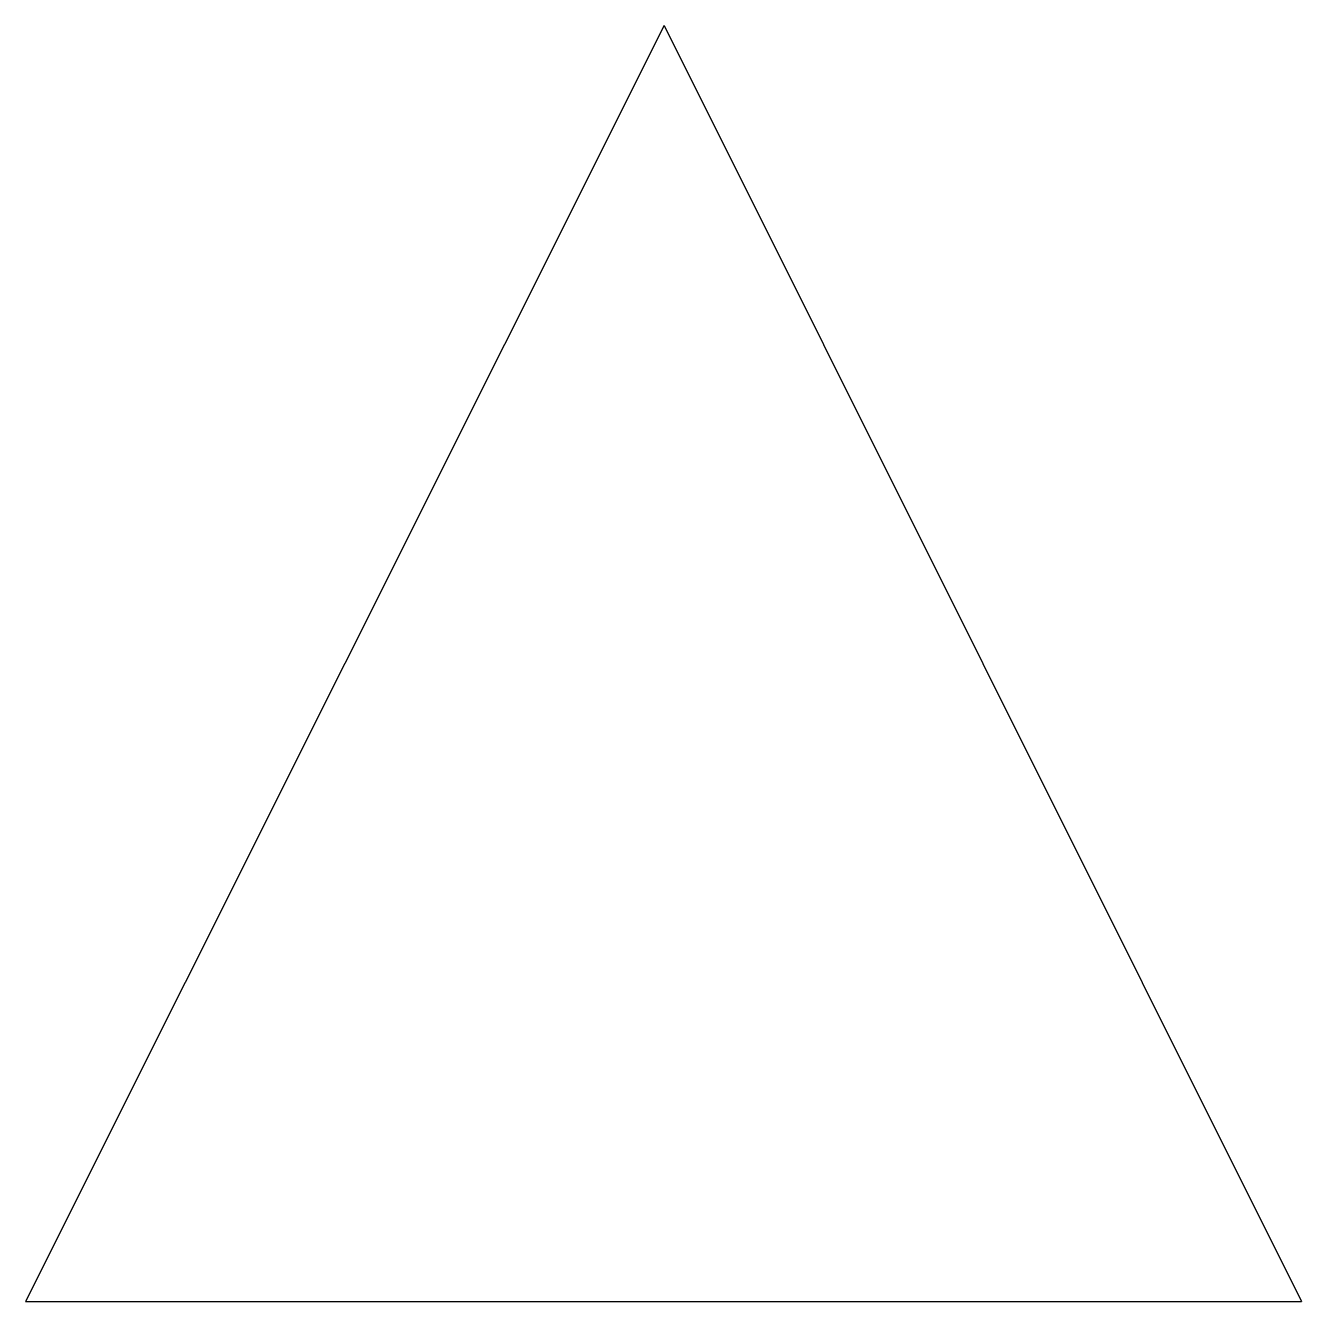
# Model space of a CAD drawing. Header units: metres. Extents: x -22084.4 to -22073.6, y -12531.2 to -12520.5.
import ezdxf

# ---------------------------------------------------------------- set-up
doc = ezdxf.new("R2010")
doc.units = ezdxf.units.M

msp = doc.modelspace()

# ---------------------------------------------------------------- linework, layer by layer
for p, q in [((-22079.01, -12520.45), (-22084.4, -12531.22)), ((-22079.01, -12520.45), (-22073.63, -12531.22)), ((-22084.4, -12531.22), (-22073.63, -12531.22))]:
    msp.add_line(p, q)

doc.saveas('drawing.dxf')
